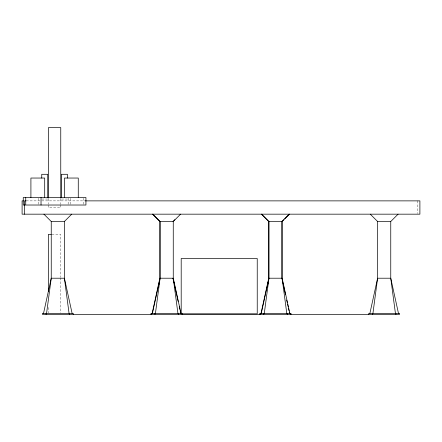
<?xml version="1.0" encoding="UTF-8"?>
<svg xmlns="http://www.w3.org/2000/svg" width="442" height="442" viewBox="0 0 442 442"><rect width="100%" height="100%" fill="white"/><g stroke="black" fill="none" stroke-linecap="round" stroke-linejoin="round"><path stroke-width="0.33" stroke-dasharray="2.21 1.66" d="M41.747 199.033L47.742 199.033M61.438 199.033L67.433 199.033M26.238 200.872L85.306 200.872M51.847 234.348L60.758 234.348L60.758 277.128M417.403 200.872L417.403 213.508M83.439 198.204L83.439 205.022M70.648 198.204L70.648 205.022M68.151 198.204L68.151 205.022M60.758 198.679L60.758 204.204M60.758 204.889L60.758 207.652L48.421 207.652L48.421 204.889M60.758 277.819L60.758 313.008M48.421 198.679L48.421 204.204M48.421 307.483L48.421 313.008M38.531 198.204L38.531 205.022"/><path stroke-width="0.66" d="M46.576 313.367L51.244 278.211L51.244 221.497L43.918 214.171M159.07 284.294L159.877 278.211L159.877 221.497L152.551 214.171M155.44 313.367L160.103 278.211L160.103 221.497L152.777 214.171M267.935 284.294L268.742 278.211L268.742 221.497L261.415 214.171M264.299 313.367L268.968 278.211L268.968 221.497L261.642 214.171M372.938 313.367L377.601 278.211L377.601 221.497L370.274 214.171M43.531 313.367L51.244 278.211L64.399 278.211L72.107 313.367M152.17 313.367L159.877 278.211M152.396 313.367L160.103 278.211L173.258 278.211L180.971 313.367M261.029 313.367L268.742 278.211M261.255 313.367L268.968 278.211L282.123 278.211L289.83 313.367M369.893 313.367L377.601 278.211L390.756 278.211L398.469 313.367M69.062 313.367L64.399 278.211L64.399 221.497L71.726 214.171M173.032 221.497L174.866 219.668M177.927 313.367L173.258 278.211L173.258 221.497L180.585 214.171M283.725 219.668L281.897 221.497L281.897 278.211L285.532 294.792M284.642 218.751L289.223 214.171M286.786 313.367L282.123 278.211L282.123 221.497L289.449 214.171M395.424 313.367L390.756 278.211L390.756 221.497L398.082 214.171M23.481 200.872L22.1 200.872L22.1 214.171L419.9 214.171L419.9 200.872L85.306 200.872M25.973 200.872L24.597 200.872L24.597 214.171M25.288 205.022L23.249 205.022L23.249 197.519L85.936 197.519L85.936 205.022L25.741 205.022L25.741 197.519M51.244 221.497L64.399 221.497M160.103 221.497L173.258 221.497M268.968 221.497L282.123 221.497M377.601 221.497L390.756 221.497M51.161 234.348L48.421 234.348L48.421 291.615M181.883 313.809L257.238 313.809L257.238 258.509L181.198 258.509L181.198 313.809M286.698 300.101L287.278 302.753M287.571 304.079L288.151 306.731M288.444 308.057L289.024 310.709M289.317 312.035L289.604 313.367M178.126 301.427L173.032 278.211L173.214 279.565M179.286 306.731L179.872 309.383M180.159 310.709L180.745 313.367M395.894 313.367L395.894 314.384M372.468 313.367L372.468 314.384M368.755 314.384L368.755 313.367L399.601 313.367L399.601 314.384L42.399 314.384L42.399 313.367L73.245 313.367L73.245 314.384M290.969 314.384L290.969 313.367L259.896 313.367L259.896 314.384M290.742 313.367L290.742 314.384M287.256 313.367L287.256 314.384M263.83 313.367L263.83 314.384M260.123 313.367L260.123 314.384M182.104 314.384L182.104 313.367L151.031 313.367L151.031 314.384M178.397 313.367L178.397 314.384M154.971 313.367L154.971 314.384M151.258 313.367L151.258 314.384M78.267 197.519L78.267 178.043L64.477 178.043L64.477 197.519M69.532 313.367L69.532 314.384M67.433 178.043L67.433 174.292L61.438 174.292L61.438 197.657M60.758 197.994L60.758 127.616L48.421 127.616L48.421 197.994M47.742 197.657L47.742 174.292L41.747 174.292L41.747 178.043M46.106 313.367L46.106 314.384M44.703 197.519L44.703 178.043L30.912 178.043L30.912 197.519M41.029 197.519L41.029 205.022"/></g></svg>
